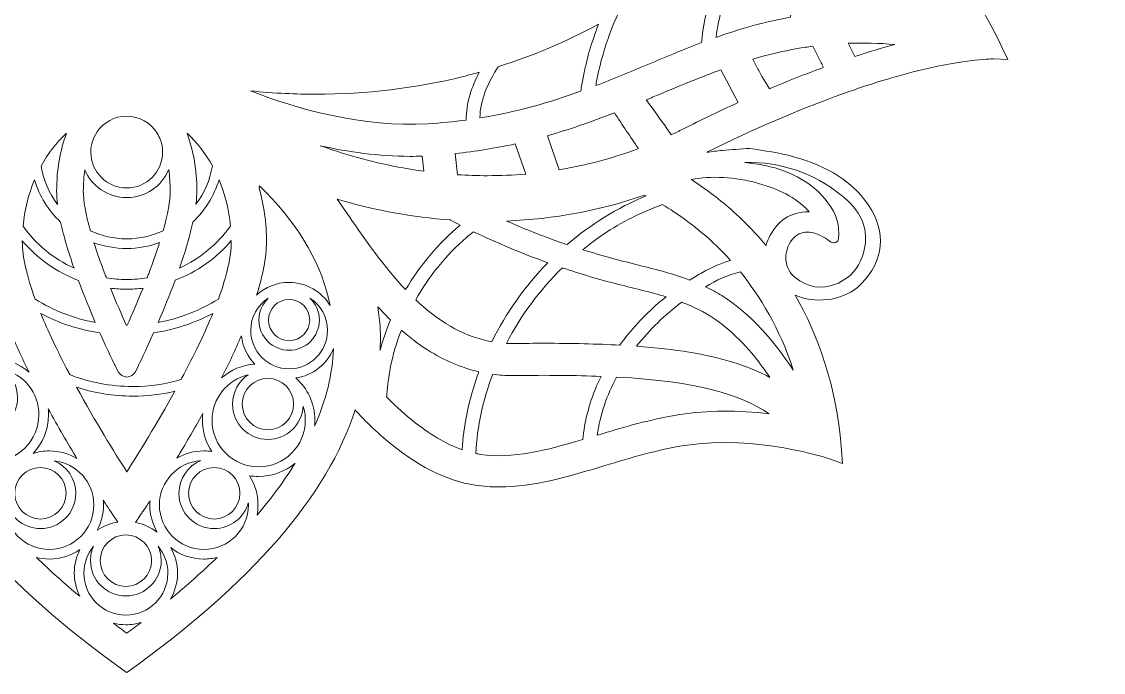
# Model space of a CAD drawing. Header units: millimetres. Extents: x -1177 to 2110, y 103 to 651.
# Drawn here: x 1083.7 to 1435.4, y 111.7 to 323.2 of the extents above; entities that cross this region are included whole.
import ezdxf

# ---------------------------------------------------------------- set-up
doc = ezdxf.new("R2010")
doc.units = ezdxf.units.MM
doc.header["$MEASUREMENT"] = 0
doc.layers.add('Layer 5', color=7, linetype='Continuous')

msp = doc.modelspace()

# ---------------------------------------------------------------- linework, layer by layer
at = {"layer": 'Layer 5', "lineweight": 0}
for points, knots in [([(1430.83, 474.38), (1401.24, 483.54), (1376.53, 485.01), (1357.38, 478.74), (1349.21, 476.07), (1343.82, 472.49), (1340.6, 469.78), (1340.88, 474.47), (1341.09, 479.01), (1341.3, 483.34), (1341.55, 488.42), (1341.78, 493.22), (1342.07, 497.59), (1344.82, 539.12), (1368.72, 570.18), (1368.96, 570.49), (1368.96, 570.49), (1372.1, 574.5), (1372.1, 574.5), (1372.1, 574.5), (1366.8, 574.83), (1366.8, 574.83), (1339.03, 576.55), (1313.58, 574.43), (1291.15, 568.52), (1290.21, 568.27), (1289.27, 568.01), (1288.33, 567.75), (1289.82, 571.02), (1290.65, 576.42), (1290.8, 583.84), (1290.93, 589.98), (1290.54, 595.27), (1290.49, 595.86), (1290.49, 595.86), (1290.31, 598.21), (1290.31, 598.21), (1290.31, 598.21), (1288.18, 597.19), (1288.18, 597.19), (1287.66, 596.93), (1282.89, 594.63), (1277.63, 591.44), (1270.62, 587.18), (1266.14, 583.44), (1264.35, 580.32), (1264.33, 580.28), (1264.31, 580.25), (1264.29, 580.21), (1262.95, 582.84), (1261.5, 585.48), (1260.06, 588.09), (1257.98, 591.88), (1255.83, 595.79), (1254.12, 599.52), (1247.65, 613.67), (1246.91, 623.79), (1247.42, 629.78), (1247.98, 636.2), (1250.05, 639.36), (1250.06, 639.37), (1250.06, 639.37), (1253.4, 644.16), (1253.4, 644.16), (1253.4, 644.16), (1247.32, 643.59), (1247.32, 643.59), (1215.8, 640.62), (1193.69, 627.13), (1180.7, 616.34), (1171.23, 608.48), (1165.16, 600.98), (1162.11, 596.76), (1151.02, 610.61), (1140.46, 622.75), (1131.92, 632.56), (1127.89, 637.19), (1117.97, 649.17), (1117.89, 649.07), (1117.81, 649.17), (1107.9, 637.19), (1103.86, 632.56), (1095.33, 622.75), (1084.77, 610.61), (1073.68, 596.76), (1070.62, 600.98), (1064.55, 608.48), (1055.09, 616.34), (1042.09, 627.13), (1019.99, 640.62), (988.46, 643.59), (988.46, 643.59), (982.39, 644.16), (982.39, 644.16), (982.39, 644.16), (985.73, 639.37), (985.73, 639.37), (985.73, 639.36), (987.81, 636.2), (988.36, 629.78), (988.88, 623.79), (988.14, 613.67), (981.66, 599.52), (979.95, 595.79), (977.8, 591.88), (975.72, 588.09), (974.27, 585.45), (972.8, 582.79), (971.46, 580.13), (971.22, 580.54), (970.98, 580.96), (970.71, 581.36), (968.73, 584.37), (964.05, 587.84), (956.79, 591.68), (951.37, 594.55), (946.46, 596.58), (945.92, 596.8), (945.92, 596.8), (943.74, 597.7), (943.74, 597.7), (943.74, 597.7), (943.7, 595.34), (943.7, 595.34), (943.68, 594.76), (943.6, 589.46), (944.09, 583.33), (944.66, 576.22), (945.74, 571.01), (947.31, 567.79), (946.42, 568.04), (945.53, 568.28), (944.63, 568.52), (922.21, 574.43), (896.76, 576.55), (868.99, 574.83), (868.99, 574.83), (863.69, 574.5), (863.69, 574.5), (863.69, 574.5), (866.82, 570.49), (866.82, 570.49), (867.06, 570.18), (890.96, 539.12), (893.71, 497.59), (894, 493.22), (894.24, 488.42), (894.48, 483.34), (894.69, 479.01), (894.91, 474.47), (895.18, 469.78), (891.96, 472.49), (886.57, 476.07), (878.4, 478.74), (859.26, 485.01), (834.55, 483.54), (804.96, 474.38), (804.96, 474.38), (800.39, 472.96), (800.39, 472.96), (800.39, 472.96), (803.84, 469.82), (803.84, 469.82), (804.03, 469.65), (823.38, 451.68), (830.39, 423.14), (837.1, 395.79), (856.85, 374.01), (873.72, 366.7), (860.57, 356.55), (845.51, 340.37), (833.35, 314.96), (833.35, 314.96), (831.44, 310.96), (831.44, 310.96), (831.44, 310.96), (836.12, 311.11), (836.12, 311.11), (836.19, 311.1), (844.14, 311.28), (859.9, 307.45), (874.08, 304.01), (897.61, 296.55), (929.78, 280.52), (927.67, 280.93), (925.53, 281.18), (923.43, 281.37), (920.48, 281.65), (917.51, 281.78), (914.56, 282.05), (909.73, 281.24), (904.87, 280.62), (900.24, 279.33), (889.57, 276.36), (880.33, 271.29), (874.83, 261.82), (869.81, 253.19), (871.69, 243.56), (879.51, 236.85), (885.07, 232.09), (894.73, 231.45), (901, 234.97), (893.4, 222.04), (887.15, 205.23), (885.48, 183.86), (885.48, 183.86), (885.15, 179.63), (885.15, 179.63), (885.15, 179.63), (889.41, 181.1), (889.41, 181.1), (889.64, 181.18), (913.12, 189.12), (936.43, 185.47), (945.42, 184.07), (954.11, 181.44), (962.51, 178.91), (974.26, 175.36), (985.48, 171.98), (996.8, 171.98), (999.38, 171.98), (1001.98, 172.15), (1004.58, 172.55), (1014.02, 173.96), (1023.85, 178.98), (1033.81, 187.45), (1038.21, 191.19), (1041.6, 194.74), (1043.66, 197.05), (1052.41, 169.27), (1077.25, 140.67), (1117.86, 111.71), (1117.86, 111.71), (1117.89, 111.74), (1117.89, 111.74), (1117.89, 111.74), (1117.92, 111.71), (1117.92, 111.71), (1158.54, 140.67), (1183.38, 169.27), (1192.12, 197.05), (1194.18, 194.74), (1197.58, 191.19), (1201.97, 187.45), (1211.93, 178.98), (1221.77, 173.96), (1231.2, 172.55), (1233.81, 172.15), (1236.4, 171.98), (1238.99, 171.98), (1250.31, 171.98), (1261.53, 175.36), (1273.28, 178.91), (1281.68, 181.44), (1290.36, 184.07), (1299.36, 185.47), (1322.67, 189.12), (1346.15, 181.18), (1346.38, 181.1), (1346.38, 181.1), (1350.63, 179.63), (1350.63, 179.63), (1350.63, 179.63), (1350.3, 183.86), (1350.3, 183.86), (1348.66, 204.9), (1342.58, 221.52), (1335.15, 234.37), (1341.39, 231.55), (1350.21, 232.38), (1355.42, 236.85), (1363.24, 243.56), (1365.13, 253.19), (1360.11, 261.82), (1354.6, 271.29), (1345.36, 276.36), (1334.69, 279.33), (1330.06, 280.62), (1325.21, 281.24), (1320.38, 282.05), (1317.43, 281.78), (1314.46, 281.65), (1311.51, 281.37), (1309.85, 281.22), (1308.16, 281.03), (1306.49, 280.76), (1338.41, 296.62), (1361.77, 304.03), (1375.89, 307.45), (1391.64, 311.28), (1399.6, 311.1), (1399.67, 311.11), (1399.67, 311.11), (1404.35, 310.96), (1404.35, 310.96), (1404.35, 310.96), (1402.43, 314.96), (1402.43, 314.96), (1390.27, 340.37), (1375.21, 356.55), (1362.07, 366.7), (1378.94, 374.01), (1398.69, 395.79), (1405.4, 423.14), (1412.4, 451.68), (1431.76, 469.65), (1431.95, 469.82), (1431.95, 469.82), (1435.39, 472.96), (1435.39, 472.96), (1435.39, 472.96), (1430.83, 474.38), (1430.83, 474.38)], [0, 0, 0, 0, 1, 1, 1, 2, 2, 2, 3, 3, 3, 4, 4, 4, 5, 5, 5, 6, 6, 6, 7, 7, 7, 8, 8, 8, 9, 9, 9, 10, 10, 10, 11, 11, 11, 12, 12, 12, 13, 13, 13, 14, 14, 14, 15, 15, 15, 16, 16, 16, 17, 17, 17, 18, 18, 18, 19, 19, 19, 20, 20, 20, 21, 21, 21, 22, 22, 22, 23, 23, 23, 24, 24, 24, 25, 25, 25, 26, 26, 26, 27, 27, 27, 28, 28, 28, 29, 29, 29, 30, 30, 30, 31, 31, 31, 32, 32, 32, 33, 33, 33, 34, 34, 34, 35, 35, 35, 36, 36, 36, 37, 37, 37, 38, 38, 38, 39, 39, 39, 40, 40, 40, 41, 41, 41, 42, 42, 42, 43, 43, 43, 44, 44, 44, 45, 45, 45, 46, 46, 46, 47, 47, 47, 48, 48, 48, 49, 49, 49, 50, 50, 50, 51, 51, 51, 52, 52, 52, 53, 53, 53, 54, 54, 54, 55, 55, 55, 56, 56, 56, 57, 57, 57, 58, 58, 58, 59, 59, 59, 60, 60, 60, 61, 61, 61, 62, 62, 62, 63, 63, 63, 64, 64, 64, 65, 65, 65, 66, 66, 66, 67, 67, 67, 68, 68, 68, 69, 69, 69, 70, 70, 70, 71, 71, 71, 72, 72, 72, 73, 73, 73, 74, 74, 74, 75, 75, 75, 76, 76, 76, 77, 77, 77, 78, 78, 78, 79, 79, 79, 80, 80, 80, 81, 81, 81, 82, 82, 82, 83, 83, 83, 84, 84, 84, 85, 85, 85, 86, 86, 86, 87, 87, 87, 88, 88, 88, 89, 89, 89, 90, 90, 90, 91, 91, 91, 92, 92, 92, 93, 93, 93, 94, 94, 94, 95, 95, 95, 96, 96, 96, 97, 97, 97, 98, 98, 98, 99, 99, 99, 100, 100, 100, 101, 101, 101, 102, 102, 102, 103, 103, 103, 104, 104, 104, 104]), ([(1315.1, 337.23), (1315.35, 337.26), (1315.6, 337.3), (1315.84, 337.33), (1323.71, 338.28), (1331.68, 338.86), (1339.62, 338.79), (1336.52, 334.64), (1334.2, 329.71), (1333.7, 324.68), (1325.12, 323.15), (1317.18, 320.84), (1309.49, 318.12), (1310.28, 324.74), (1312.17, 331.25), (1315.1, 337.23)], [0, 0, 0, 0, 1, 1, 1, 2, 2, 2, 3, 3, 3, 4, 4, 4, 5, 5, 5, 5]), ([(1270.38, 302.43), (1270.5, 303.09), (1270.62, 303.75), (1270.75, 304.4), (1271.29, 307.16), (1271.96, 309.9), (1272.74, 312.6), (1274.06, 317.2), (1275.74, 321.68), (1277.72, 326.03), (1279.19, 326.9), (1280.64, 327.78), (1282.08, 328.69), (1283.45, 329.55), (1284.78, 330.43), (1286.09, 331.34), (1293.89, 333.53), (1301.81, 335.26), (1309.82, 336.49), (1309.09, 334.83), (1308.43, 333.13), (1307.85, 331.39), (1306.22, 326.51), (1305.24, 321.5), (1304.79, 316.4), (1298.9, 314.17), (1293.11, 311.75), (1287.25, 309.29), (1281.73, 306.98), (1276.16, 304.64), (1270.38, 302.43)], [0, 0, 0, 0, 1, 1, 1, 2, 2, 2, 3, 3, 3, 4, 4, 4, 5, 5, 5, 6, 6, 6, 7, 7, 7, 8, 8, 8, 9, 9, 9, 10, 10, 10, 10]), ([(1265.5, 300.61), (1255.55, 297.02), (1244.87, 293.9), (1232.72, 291.92), (1232.7, 297.69), (1235.44, 303.52), (1238.63, 308.58), (1249.96, 312.15), (1260.87, 316.76), (1271.27, 322.38), (1269.1, 316.76), (1267.4, 310.95), (1266.25, 305.02), (1265.96, 303.55), (1265.71, 302.08), (1265.5, 300.61)], [0, 0, 0, 0, 1, 1, 1, 2, 2, 2, 3, 3, 3, 4, 4, 4, 5, 5, 5, 5]), ([(1326.91, 301.43), (1325.02, 304.44), (1323.68, 306.68), (1323.09, 307.8), (1323.09, 307.8), (1321.39, 311.03), (1321.39, 311.03), (1326.41, 312.51), (1331.19, 313.64), (1335.93, 314.47), (1337.55, 314.76), (1339.25, 315.02), (1340.98, 315.25), (1340.98, 315.25), (1343.65, 309.88), (1343.65, 309.88), (1343.88, 309.43), (1344.11, 308.91), (1344.34, 308.36), (1344.35, 308.35), (1344.35, 308.34), (1344.35, 308.34), (1338.69, 306.26), (1332.83, 303.94), (1326.91, 301.43)], [0, 0, 0, 0, 1, 1, 1, 2, 2, 2, 3, 3, 3, 4, 4, 4, 5, 5, 5, 6, 6, 6, 7, 7, 7, 8, 8, 8, 8]), ([(1354.62, 311.91), (1354.62, 311.91), (1352.48, 316.2), (1352.48, 316.2), (1357.42, 316.38), (1362.42, 316.25), (1367.58, 315.81), (1363.42, 314.68), (1359.09, 313.37), (1354.62, 311.91)], [0, 0, 0, 0, 1, 1, 1, 2, 2, 2, 3, 3, 3, 3]), ([(1158.11, 300.73), (1161.89, 300.35), (1165.69, 300.06), (1169.5, 299.88), (1172.79, 299.72), (1176.12, 299.64), (1179.4, 299.64), (1195.71, 299.64), (1211.81, 301.57), (1227.25, 305.39), (1229, 305.82), (1230.74, 306.29), (1232.47, 306.77), (1229.95, 301.89), (1228.18, 296.65), (1228.29, 291.26), (1224.29, 290.72), (1220.14, 290.3), (1215.8, 290.04), (1194.74, 288.74), (1173.44, 294.79), (1158.11, 300.73)], [0, 0, 0, 0, 1, 1, 1, 2, 2, 2, 3, 3, 3, 4, 4, 4, 5, 5, 5, 6, 6, 6, 7, 7, 7, 7]), ([(1298.63, 288.26), (1298.63, 288.26), (1298.63, 288.26), (1298.63, 288.26), (1297.42, 287.65), (1296.16, 287.03), (1294.86, 286.43), (1293.2, 289.07), (1290.75, 292.41), (1288.37, 295.66), (1287.83, 296.4), (1287.3, 297.12), (1286.8, 297.81), (1288.3, 298.43), (1289.79, 299.06), (1291.28, 299.69), (1297.73, 302.39), (1304.37, 305.17), (1311.06, 307.61), (1311.06, 307.61), (1316.68, 296.93), (1316.68, 296.93), (1310.74, 294.22), (1304.68, 291.31), (1298.63, 288.26)], [0, 0, 0, 0, 1, 1, 1, 2, 2, 2, 3, 3, 3, 4, 4, 4, 5, 5, 5, 6, 6, 6, 7, 7, 7, 8, 8, 8, 8]), ([(1129.56, 280.84), (1129.56, 274.4), (1124.33, 269.17), (1117.89, 269.17), (1111.46, 269.17), (1106.23, 274.4), (1106.23, 280.84), (1106.23, 282.05), (1106.41, 283.22), (1106.76, 284.32), (1107.2, 285.39), (1107.7, 286.42), (1108.24, 287.39), (1110.35, 290.47), (1113.89, 292.5), (1117.89, 292.5), (1122.05, 292.5), (1125.71, 290.31), (1127.78, 287.02), (1128.17, 286.3), (1128.54, 285.54), (1128.88, 284.75), (1129.32, 283.53), (1129.56, 282.21), (1129.56, 280.84)], [0, 0, 0, 0, 1, 1, 1, 2, 2, 2, 3, 3, 3, 4, 4, 4, 5, 5, 5, 6, 6, 6, 7, 7, 7, 8, 8, 8, 8]), ([(1276.45, 293.6), (1278.99, 289.71), (1281.61, 285.81), (1284.26, 281.96), (1275.91, 278.85), (1267.27, 276.53), (1258.52, 275.08), (1258.52, 275.08), (1254.69, 286.15), (1254.69, 286.15), (1261.47, 288.08), (1268.46, 290.47), (1276.45, 293.6)], [0, 0, 0, 0, 1, 1, 1, 2, 2, 2, 3, 3, 3, 4, 4, 4, 4]), ([(1095.42, 263.82), (1092.7, 267.41), (1090.81, 271.66), (1090.06, 276.29), (1092.29, 280.37), (1095.07, 283.99), (1098.32, 286.93), (1096.24, 281.36), (1095.12, 274.93), (1095.12, 268.27), (1095.12, 266.89), (1095.23, 265.4), (1095.42, 263.82)], [0, 0, 0, 0, 1, 1, 1, 2, 2, 2, 3, 3, 3, 4, 4, 4, 4]), ([(1137.5, 286.93), (1140.73, 284), (1143.51, 280.4), (1145.73, 276.34), (1144.99, 271.71), (1143.12, 267.46), (1140.41, 263.88), (1140.6, 265.43), (1140.7, 266.9), (1140.7, 268.27), (1140.7, 274.93), (1139.58, 281.36), (1137.5, 286.93)], [0, 0, 0, 0, 1, 1, 1, 2, 2, 2, 3, 3, 3, 4, 4, 4, 4]), ([(1180.8, 282.91), (1189.9, 280.87), (1199.88, 279.44), (1209.98, 279.44), (1211.28, 279.44), (1212.6, 279.47), (1213.92, 279.52), (1213.92, 279.52), (1214.45, 274.61), (1214.45, 274.61), (1205.62, 275.82), (1196.71, 277.81), (1187.96, 280.52), (1185.56, 281.27), (1183.17, 282.06), (1180.8, 282.91)], [0, 0, 0, 0, 1, 1, 1, 2, 2, 2, 3, 3, 3, 4, 4, 4, 5, 5, 5, 5]), ([(1244.19, 283.5), (1244.19, 283.5), (1247.59, 273.69), (1247.59, 273.69), (1243.5, 273.34), (1239.35, 273.16), (1235.21, 273.16), (1232.01, 273.16), (1228.72, 273.27), (1225.41, 273.49), (1225.41, 273.49), (1224.68, 280.33), (1224.68, 280.33), (1231.33, 281.03), (1237.75, 282.08), (1244.19, 283.5)], [0, 0, 0, 0, 1, 1, 1, 2, 2, 2, 3, 3, 3, 4, 4, 4, 5, 5, 5, 5]), ([(1117.89, 252.63), (1113.67, 252.63), (1109.67, 253.57), (1106.07, 255.24), (1104.56, 260.64), (1103.79, 265), (1103.79, 268.27), (1103.79, 270.6), (1103.96, 272.88), (1104.27, 275.07), (1106.53, 269.77), (1111.78, 266.05), (1117.89, 266.05), (1124.03, 266.05), (1129.3, 269.8), (1131.54, 275.13), (1131.86, 272.92), (1132.03, 270.62), (1132.03, 268.27), (1132.03, 265), (1131.26, 260.65), (1129.75, 255.26), (1126.14, 253.58), (1122.13, 252.63), (1117.89, 252.63)], [0, 0, 0, 0, 1, 1, 1, 2, 2, 2, 3, 3, 3, 4, 4, 4, 5, 5, 5, 6, 6, 6, 7, 7, 7, 8, 8, 8, 8]), ([(1350.16, 266.86), (1356.42, 261.86), (1358.94, 256.41), (1357.87, 250.19), (1356.82, 244.1), (1353.61, 239.95), (1348.31, 237.86), (1343.74, 236.06), (1339.31, 236.82), (1335.15, 240.1), (1333.49, 241.41), (1332.45, 243.37), (1332.22, 245.63), (1331.96, 248.06), (1332.71, 250.53), (1334.27, 252.4), (1335.62, 254.02), (1337.25, 254.83), (1339.16, 254.83), (1340.89, 254.83), (1342.84, 254.17), (1345.01, 252.84), (1345.29, 252.67), (1345.56, 252.48), (1345.98, 252.19), (1346.23, 252.02), (1346.52, 251.82), (1346.88, 251.58), (1347.34, 251.27), (1347.92, 251.22), (1348.42, 251.46), (1348.92, 251.69), (1349.26, 252.18), (1349.31, 252.72), (1349.72, 257.05), (1348.63, 260.74), (1345.87, 264.36), (1341.1, 270.61), (1334.24, 274.66), (1325.47, 276.43), (1323.26, 276.87), (1321.04, 277.21), (1318.83, 277.5), (1330.81, 277.61), (1341.15, 274.07), (1350.16, 266.86)], [0, 0, 0, 0, 1, 1, 1, 2, 2, 2, 3, 3, 3, 4, 4, 4, 5, 5, 5, 6, 6, 6, 7, 7, 7, 8, 8, 8, 9, 9, 9, 10, 10, 10, 11, 11, 11, 12, 12, 12, 13, 13, 13, 14, 14, 14, 15, 15, 15, 15]), ([(1096.42, 258.06), (1097.44, 253.34), (1098.99, 248.2), (1100.76, 243.12), (1094.11, 246.15), (1088.41, 250.88), (1084.2, 256.76), (1084.7, 262.05), (1085.97, 267.14), (1087.9, 271.78), (1089.51, 266.48), (1092.48, 261.77), (1096.42, 258.06)], [0, 0, 0, 0, 1, 1, 1, 2, 2, 2, 3, 3, 3, 4, 4, 4, 4]), ([(1139.41, 258.1), (1143.34, 261.82), (1146.3, 266.53), (1147.9, 271.83), (1149.83, 267.19), (1151.11, 262.1), (1151.62, 256.8), (1147.41, 250.92), (1141.71, 246.18), (1135.07, 243.14), (1136.84, 248.23), (1138.39, 253.37), (1139.41, 258.1)], [0, 0, 0, 0, 1, 1, 1, 2, 2, 2, 3, 3, 3, 4, 4, 4, 4]), ([(1323.33, 270.64), (1330.81, 268.55), (1336.69, 265.2), (1339.74, 261.41), (1339.69, 261.41), (1339.65, 261.41), (1339.6, 261.41), (1333.71, 261.41), (1329.25, 258.48), (1326.59, 252.82), (1326.24, 252.07), (1325.96, 251.3), (1325.75, 250.51), (1323.33, 253.4), (1320.76, 256.15), (1318.09, 258.72), (1312.92, 263.7), (1307.34, 268.11), (1301.45, 271.87), (1307.72, 273.21), (1315.62, 272.79), (1323.33, 270.64)], [0, 0, 0, 0, 1, 1, 1, 2, 2, 2, 3, 3, 3, 4, 4, 4, 5, 5, 5, 6, 6, 6, 7, 7, 7, 7]), ([(1170.69, 238.47), (1166.62, 238.47), (1162.91, 236.9), (1160.13, 234.34), (1162.12, 240.68), (1163.33, 246.59), (1163.33, 251.6), (1163.33, 257.7), (1162.52, 263.61), (1160.92, 269.25), (1160.97, 269.45), (1161.02, 269.64), (1161.07, 269.83), (1161.8, 269.14), (1162.51, 268.44), (1163.2, 267.73), (1174.47, 256.2), (1181.45, 243.86), (1184.04, 230.94), (1181.3, 235.45), (1176.34, 238.47), (1170.69, 238.47)], [0, 0, 0, 0, 1, 1, 1, 2, 2, 2, 3, 3, 3, 4, 4, 4, 5, 5, 5, 6, 6, 6, 7, 7, 7, 7]), ([(1190.32, 259.75), (1190.32, 259.75), (1190.31, 259.77), (1190.31, 259.77), (1188.95, 261.74), (1187.63, 263.66), (1186.33, 265.48), (1198.56, 261.91), (1210.86, 259.66), (1223.07, 258.76), (1223.13, 258.73), (1223.18, 258.69), (1223.24, 258.66), (1224.25, 258.13), (1225.27, 257.61), (1226.29, 257.1), (1219.25, 251.14), (1213.23, 244.05), (1208.56, 236.11), (1201.59, 243.46), (1195.66, 252.03), (1190.32, 259.75)], [0, 0, 0, 0, 1, 1, 1, 2, 2, 2, 3, 3, 3, 4, 4, 4, 5, 5, 5, 6, 6, 6, 7, 7, 7, 7]), ([(1261.05, 250.74), (1259.76, 251.18), (1258.48, 251.62), (1257.2, 252.08), (1251.86, 254.01), (1246.58, 256.14), (1241.38, 258.43), (1256.78, 259.03), (1271.84, 261.85), (1286.25, 266.85), (1286.41, 266.78), (1286.58, 266.69), (1286.76, 266.6), (1277.37, 262.75), (1268.71, 257.34), (1261.05, 250.74)], [0, 0, 0, 0, 1, 1, 1, 2, 2, 2, 3, 3, 3, 4, 4, 4, 5, 5, 5, 5]), ([(1300.89, 239.25), (1295.74, 241.18), (1290.36, 242.58), (1285.06, 243.9), (1278.69, 245.48), (1272.37, 247.17), (1266.12, 249.11), (1268.27, 250.85), (1270.5, 252.5), (1272.79, 254.04), (1278.79, 258.07), (1285.22, 261.33), (1292.01, 263.77), (1296.81, 260.94), (1303.24, 256.54), (1309.76, 250.22), (1311.19, 248.84), (1312.68, 247.31), (1314.19, 245.62), (1311.05, 244.7), (1308.03, 243.31), (1305.09, 241.71), (1303.66, 240.93), (1302.26, 240.11), (1300.89, 239.25)], [0, 0, 0, 0, 1, 1, 1, 2, 2, 2, 3, 3, 3, 4, 4, 4, 5, 5, 5, 6, 6, 6, 7, 7, 7, 8, 8, 8, 8]), ([(1230.64, 254.96), (1238.51, 251.18), (1246.57, 247.81), (1254.79, 244.86), (1247.44, 237.33), (1241.26, 228.63), (1236.57, 219.19), (1228.42, 220.64), (1220.65, 224.78), (1213, 231.74), (1212.61, 232.1), (1212.23, 232.46), (1211.85, 232.82), (1216.15, 240.46), (1221.75, 247.4), (1228.39, 253.11), (1229.13, 253.74), (1229.88, 254.36), (1230.64, 254.96)], [0, 0, 0, 0, 1, 1, 1, 2, 2, 2, 3, 3, 3, 4, 4, 4, 5, 5, 5, 6, 6, 6, 6]), ([(1083.95, 251.6), (1083.95, 251.73), (1083.96, 251.87), (1083.96, 252), (1088.81, 246.3), (1095.06, 241.83), (1102.18, 239.14), (1103.98, 234.27), (1105.91, 229.56), (1107.69, 225.45), (1100.63, 226.75), (1094.03, 229.37), (1088.15, 233.04), (1085.36, 240.64), (1083.95, 246.84), (1083.95, 251.6)], [0, 0, 0, 0, 1, 1, 1, 2, 2, 2, 3, 3, 3, 4, 4, 4, 5, 5, 5, 5]), ([(1117.89, 239.4), (1115.65, 239.4), (1113.44, 239.59), (1111.29, 239.93), (1111.12, 240.38), (1110.95, 240.82), (1110.78, 241.26), (1109.39, 244.92), (1108.21, 248.29), (1107.23, 251.38), (1110.56, 250.17), (1114.15, 249.51), (1117.89, 249.51), (1121.65, 249.51), (1125.25, 250.18), (1128.59, 251.39), (1127.62, 248.3), (1126.43, 244.92), (1125.04, 241.26), (1124.87, 240.82), (1124.7, 240.38), (1124.53, 239.94), (1122.37, 239.59), (1120.15, 239.4), (1117.89, 239.4)], [0, 0, 0, 0, 1, 1, 1, 2, 2, 2, 3, 3, 3, 4, 4, 4, 5, 5, 5, 6, 6, 6, 7, 7, 7, 8, 8, 8, 8]), ([(1128.14, 225.46), (1129.91, 229.57), (1131.84, 234.28), (1133.64, 239.16), (1140.76, 241.86), (1147.02, 246.33), (1151.86, 252.04), (1151.86, 251.89), (1151.87, 251.75), (1151.87, 251.6), (1151.87, 246.85), (1150.46, 240.65), (1147.68, 233.07), (1141.8, 229.39), (1135.2, 226.76), (1128.14, 225.46)], [0, 0, 0, 0, 1, 1, 1, 2, 2, 2, 3, 3, 3, 4, 4, 4, 5, 5, 5, 5]), ([(1259.52, 243.22), (1265.57, 241.18), (1271.7, 239.37), (1277.89, 237.8), (1283, 236.5), (1288.17, 235.33), (1293.21, 233.78), (1292.36, 233.1), (1291.51, 232.4), (1290.69, 231.68), (1286.04, 227.64), (1281.81, 223.08), (1278.2, 218.08), (1270.85, 218.48), (1262.65, 218.68), (1253.43, 218.68), (1250.36, 218.68), (1247.12, 218.66), (1243.79, 218.61), (1243.6, 218.61), (1243.41, 218.61), (1243.23, 218.61), (1242.6, 218.61), (1241.97, 218.63), (1241.34, 218.66), (1246.04, 227.73), (1252.21, 236.07), (1259.52, 243.22)], [0, 0, 0, 0, 1, 1, 1, 2, 2, 2, 3, 3, 3, 4, 4, 4, 5, 5, 5, 6, 6, 6, 7, 7, 7, 8, 8, 8, 9, 9, 9, 9]), ([(1311.35, 234.16), (1309.63, 235.24), (1307.85, 236.2), (1306.02, 237.07), (1309.55, 239.14), (1313.39, 241.02), (1317.39, 241.87), (1323.72, 234.04), (1330.18, 223.53), (1334.6, 209.95), (1328.34, 219.37), (1321.07, 228.04), (1311.35, 234.16)], [0, 0, 0, 0, 1, 1, 1, 2, 2, 2, 3, 3, 3, 4, 4, 4, 4]), ([(1123.21, 236.6), (1121.41, 232.13), (1119.6, 227.96), (1118.05, 224.52), (1118, 224.52), (1117.94, 224.52), (1117.89, 224.52), (1117.85, 224.52), (1117.81, 224.52), (1117.77, 224.52), (1116.22, 227.96), (1114.41, 232.12), (1112.61, 236.59), (1114.34, 236.39), (1116.1, 236.28), (1117.89, 236.28), (1119.69, 236.28), (1121.47, 236.39), (1123.21, 236.6)], [0, 0, 0, 0, 1, 1, 1, 2, 2, 2, 3, 3, 3, 4, 4, 4, 5, 5, 5, 6, 6, 6, 6]), ([(1170.69, 210.39), (1163.81, 210.39), (1158.21, 215.99), (1158.21, 222.87), (1158.21, 227.25), (1160.48, 231.11), (1163.91, 233.34), (1162.03, 231.55), (1160.86, 229.02), (1160.86, 226.23), (1160.86, 220.81), (1165.27, 216.4), (1170.69, 216.4), (1176.11, 216.4), (1180.52, 220.81), (1180.52, 226.23), (1180.52, 229.02), (1179.34, 231.55), (1177.47, 233.34), (1180.89, 231.11), (1183.17, 227.25), (1183.17, 222.87), (1183.17, 215.99), (1177.57, 210.39), (1170.69, 210.39)], [0, 0, 0, 0, 1, 1, 1, 2, 2, 2, 3, 3, 3, 4, 4, 4, 5, 5, 5, 6, 6, 6, 7, 7, 7, 8, 8, 8, 8]), ([(1163.98, 226.23), (1163.98, 229.93), (1166.99, 232.93), (1170.69, 232.93), (1174.38, 232.93), (1177.39, 229.93), (1177.39, 226.23), (1177.39, 222.53), (1174.38, 219.52), (1170.69, 219.52), (1166.99, 219.52), (1163.98, 222.53), (1163.98, 226.23)], [0, 0, 0, 0, 1, 1, 1, 2, 2, 2, 3, 3, 3, 4, 4, 4, 4]), ([(1200.29, 223.41), (1200.16, 225.77), (1199.91, 228.14), (1199.55, 230.5), (1200.91, 229.01), (1202.27, 227.6), (1203.64, 226.26), (1202.3, 223.05), (1201.18, 219.72), (1200.27, 216.32), (1200.37, 218.88), (1200.4, 221.38), (1200.29, 223.41)], [0, 0, 0, 0, 1, 1, 1, 2, 2, 2, 3, 3, 3, 4, 4, 4, 4]), ([(1314.55, 212.64), (1306.36, 215.13), (1296.37, 216.79), (1283.62, 217.73), (1287.84, 223.13), (1292.84, 227.94), (1298.35, 232.02), (1300.18, 231.33), (1301.97, 230.56), (1303.73, 229.68), (1310.96, 226.06), (1317.02, 220.51), (1322.06, 214.25), (1323.79, 212.09), (1325.43, 209.86), (1326.99, 207.59), (1323.46, 209.44), (1319.36, 211.18), (1314.55, 212.64)], [0, 0, 0, 0, 1, 1, 1, 2, 2, 2, 3, 3, 3, 4, 4, 4, 5, 5, 5, 6, 6, 6, 6]), ([(1136.76, 209.13), (1136.36, 208.37), (1135.97, 207.62), (1135.56, 206.87), (1130.58, 205.42), (1125.32, 204.63), (1119.88, 204.63), (1112.65, 204.63), (1105.74, 206), (1099.39, 208.49), (1099.28, 208.71), (1099.17, 208.92), (1099.06, 209.13), (1095.35, 216.22), (1092.31, 222.64), (1089.96, 228.38), (1095.85, 225.23), (1102.33, 223.05), (1109.18, 222.04), (1111.83, 216.07), (1113.86, 211.96), (1114.11, 211.46), (1114.11, 211.46), (1115.11, 209.45), (1115.11, 209.45), (1115.64, 208.38), (1116.72, 207.71), (1117.91, 207.71), (1119.11, 207.71), (1120.18, 208.38), (1120.71, 209.45), (1120.71, 209.45), (1121.71, 211.46), (1121.71, 211.46), (1121.96, 211.96), (1123.99, 216.08), (1126.64, 222.04), (1133.5, 223.06), (1139.98, 225.25), (1145.87, 228.41), (1143.52, 222.66), (1140.48, 216.23), (1136.76, 209.13)], [0, 0, 0, 0, 1, 1, 1, 2, 2, 2, 3, 3, 3, 4, 4, 4, 5, 5, 5, 6, 6, 6, 7, 7, 7, 8, 8, 8, 9, 9, 9, 10, 10, 10, 11, 11, 11, 12, 12, 12, 13, 13, 13, 14, 14, 14, 14]), ([(1074.17, 213.75), (1074.13, 213.75), (1074.08, 213.75), (1074.04, 213.75), (1076.97, 215.95), (1079.11, 219.17), (1079.92, 222.87), (1081.79, 218.37), (1083.91, 213.79), (1086.15, 209.27), (1082.93, 212.06), (1078.75, 213.75), (1074.17, 213.75)], [0, 0, 0, 0, 1, 1, 1, 2, 2, 2, 3, 3, 3, 4, 4, 4, 4]), ([(1202.39, 201.26), (1202.41, 201.57), (1202.44, 201.87), (1202.46, 202.18), (1202.68, 204.99), (1203.05, 207.78), (1203.59, 210.55), (1204.41, 214.8), (1205.62, 218.95), (1207.19, 222.97), (1209.99, 220.51), (1212.81, 218.38), (1215.67, 216.55), (1221.03, 213.13), (1226.62, 210.75), (1232.37, 209.43), (1232.02, 208.48), (1231.68, 207.52), (1231.36, 206.56), (1228.93, 199.27), (1227.46, 191.74), (1226.91, 184.09), (1221.73, 185.92), (1216.29, 189.12), (1210.65, 193.68), (1207.32, 196.37), (1204.49, 199.09), (1202.39, 201.26)], [0, 0, 0, 0, 1, 1, 1, 2, 2, 2, 3, 3, 3, 4, 4, 4, 5, 5, 5, 6, 6, 6, 7, 7, 7, 8, 8, 8, 9, 9, 9, 9]), ([(1155.18, 221.15), (1155.57, 217.57), (1157.18, 214.35), (1159.58, 211.92), (1155.45, 211.65), (1151.7, 210), (1148.76, 207.44), (1151.05, 211.97), (1153.23, 216.59), (1155.18, 221.15)], [0, 0, 0, 0, 1, 1, 1, 2, 2, 2, 3, 3, 3, 3]), ([(1178.99, 191.77), (1179.05, 192.39), (1179.09, 193.03), (1179.09, 193.67), (1179.09, 199.14), (1176.67, 204.06), (1172.84, 207.41), (1178.41, 208.19), (1183.05, 211.91), (1185.12, 216.95), (1184.78, 208.7), (1182.73, 200.3), (1178.99, 191.77)], [0, 0, 0, 0, 1, 1, 1, 2, 2, 2, 3, 3, 3, 4, 4, 4, 4]), ([(1059.55, 199.48), (1060.31, 193.88), (1065.12, 189.54), (1070.93, 189.54), (1077.26, 189.54), (1082.41, 194.7), (1082.41, 201.03), (1082.41, 204.75), (1080.63, 208.07), (1077.87, 210.17), (1084.46, 208.51), (1089.34, 202.54), (1089.34, 195.45), (1089.34, 187.09), (1082.54, 180.28), (1074.17, 180.28), (1065.81, 180.28), (1059, 187.09), (1059, 195.45), (1059, 196.85), (1059.2, 198.19), (1059.55, 199.48)], [0, 0, 0, 0, 1, 1, 1, 2, 2, 2, 3, 3, 3, 4, 4, 4, 5, 5, 5, 6, 6, 6, 7, 7, 7, 7]), ([(1160.79, 178.5), (1152.42, 178.5), (1145.62, 185.3), (1145.62, 193.67), (1145.62, 200.87), (1150.67, 206.92), (1157.42, 208.46), (1154.34, 206.39), (1152.3, 202.88), (1152.3, 198.9), (1152.3, 192.57), (1157.45, 187.42), (1163.78, 187.42), (1169.9, 187.42), (1174.91, 192.22), (1175.25, 198.26), (1175.71, 196.81), (1175.96, 195.27), (1175.96, 193.67), (1175.96, 185.3), (1169.16, 178.5), (1160.79, 178.5)], [0, 0, 0, 0, 1, 1, 1, 2, 2, 2, 3, 3, 3, 4, 4, 4, 5, 5, 5, 6, 6, 6, 7, 7, 7, 7]), ([(1232.85, 182.58), (1232.35, 182.65), (1231.84, 182.75), (1231.34, 182.85), (1231.85, 191.69), (1233.76, 200.37), (1236.87, 208.62), (1238.98, 208.34), (1241.11, 208.19), (1243.25, 208.19), (1243.47, 208.19), (1243.7, 208.19), (1243.93, 208.2), (1254.62, 208.34), (1263.93, 208.25), (1272.09, 207.93), (1271.52, 206.76), (1270.98, 205.58), (1270.48, 204.37), (1268.22, 198.94), (1266.72, 193.23), (1266.13, 187.39), (1254.39, 183.9), (1243.25, 181.01), (1232.85, 182.58)], [0, 0, 0, 0, 1, 1, 1, 2, 2, 2, 3, 3, 3, 4, 4, 4, 5, 5, 5, 6, 6, 6, 7, 7, 7, 8, 8, 8, 8]), ([(1297.68, 195.5), (1288.22, 194.01), (1279.4, 191.39), (1270.87, 188.81), (1271.83, 195.48), (1274.01, 201.82), (1277.11, 207.7), (1303.72, 206.26), (1317.1, 202.14), (1326.79, 195.72), (1316.51, 196.99), (1306.74, 196.91), (1297.68, 195.5)], [0, 0, 0, 0, 1, 1, 1, 2, 2, 2, 3, 3, 3, 4, 4, 4, 4]), ([(1117.91, 176.93), (1113.9, 183.19), (1107.63, 193.31), (1101.59, 204.39), (1107.35, 202.52), (1113.5, 201.51), (1119.88, 201.51), (1124.57, 201.51), (1129.14, 202.06), (1133.52, 203.09), (1127.7, 192.52), (1121.76, 182.94), (1117.91, 176.93)], [0, 0, 0, 0, 1, 1, 1, 2, 2, 2, 3, 3, 3, 4, 4, 4, 4]), ([(1163.78, 207.26), (1168.39, 207.26), (1172.14, 203.51), (1172.14, 198.9), (1172.14, 194.29), (1168.39, 190.54), (1163.78, 190.54), (1159.18, 190.54), (1155.43, 194.29), (1155.43, 198.9), (1155.43, 203.51), (1159.18, 207.26), (1163.78, 207.26)], [0, 0, 0, 0, 1, 1, 1, 2, 2, 2, 3, 3, 3, 4, 4, 4, 4]), ([(1087.45, 182.88), (1090.56, 186.16), (1092.47, 190.59), (1092.47, 195.45), (1092.47, 196.1), (1092.44, 196.73), (1092.37, 197.36), (1095.56, 191.54), (1098.77, 186.06), (1101.68, 181.26), (1099.06, 182.81), (1096.01, 183.7), (1092.76, 183.7), (1090.91, 183.7), (1089.12, 183.41), (1087.45, 182.88)], [0, 0, 0, 0, 1, 1, 1, 2, 2, 2, 3, 3, 3, 4, 4, 4, 5, 5, 5, 5]), ([(1142.99, 183.7), (1139.78, 183.7), (1136.78, 182.84), (1134.19, 181.33), (1136.84, 185.7), (1139.73, 190.63), (1142.63, 195.87), (1142.54, 195.15), (1142.49, 194.41), (1142.49, 193.67), (1142.49, 189.91), (1143.63, 186.42), (1145.58, 183.51), (1144.74, 183.63), (1143.87, 183.7), (1142.99, 183.7)], [0, 0, 0, 0, 1, 1, 1, 2, 2, 2, 3, 3, 3, 4, 4, 4, 5, 5, 5, 5]), ([(1092.76, 151.66), (1084.78, 151.66), (1078.3, 158.15), (1078.3, 166.12), (1078.3, 166.88), (1078.36, 167.62), (1078.47, 168.35), (1079.24, 162.76), (1084.05, 158.44), (1089.85, 158.44), (1096.18, 158.44), (1101.33, 163.59), (1101.33, 169.92), (1101.33, 174.66), (1098.45, 178.73), (1094.35, 180.49), (1101.57, 179.69), (1107.21, 173.55), (1107.21, 166.12), (1107.21, 158.15), (1100.73, 151.66), (1092.76, 151.66)], [0, 0, 0, 0, 1, 1, 1, 2, 2, 2, 3, 3, 3, 4, 4, 4, 5, 5, 5, 6, 6, 6, 7, 7, 7, 7]), ([(1142.99, 151.66), (1135.02, 151.66), (1128.53, 158.15), (1128.53, 166.12), (1128.53, 173.75), (1134.48, 180.02), (1141.98, 180.54), (1137.81, 178.81), (1134.87, 174.71), (1134.87, 169.92), (1134.87, 163.59), (1140.02, 158.44), (1146.36, 158.44), (1151.63, 158.44), (1156.09, 162.02), (1157.43, 166.87), (1157.44, 166.62), (1157.45, 166.37), (1157.45, 166.12), (1157.45, 158.15), (1150.96, 151.66), (1142.99, 151.66)], [0, 0, 0, 0, 1, 1, 1, 2, 2, 2, 3, 3, 3, 4, 4, 4, 5, 5, 5, 6, 6, 6, 7, 7, 7, 7]), ([(1160.26, 162.85), (1160.46, 163.91), (1160.57, 165), (1160.57, 166.12), (1160.57, 169.62), (1159.54, 172.88), (1157.77, 175.63), (1158.75, 175.46), (1159.76, 175.37), (1160.79, 175.37), (1165.32, 175.37), (1169.46, 177.03), (1172.66, 179.76), (1169.23, 174.17), (1165.09, 168.53), (1160.26, 162.85)], [0, 0, 0, 0, 1, 1, 1, 2, 2, 2, 3, 3, 3, 4, 4, 4, 5, 5, 5, 5]), ([(1098.2, 169.92), (1098.2, 165.31), (1094.45, 161.56), (1089.85, 161.56), (1085.24, 161.56), (1081.49, 165.31), (1081.49, 169.92), (1081.49, 174.53), (1085.24, 178.28), (1089.85, 178.28), (1094.45, 178.28), (1098.2, 174.53), (1098.2, 169.92)], [0, 0, 0, 0, 1, 1, 1, 2, 2, 2, 3, 3, 3, 4, 4, 4, 4]), ([(1146.36, 178.28), (1150.97, 178.28), (1154.72, 174.53), (1154.72, 169.92), (1154.72, 165.31), (1150.97, 161.56), (1146.36, 161.56), (1141.75, 161.56), (1138, 165.31), (1138, 169.92), (1138, 174.53), (1141.75, 178.28), (1146.36, 178.28)], [0, 0, 0, 0, 1, 1, 1, 2, 2, 2, 3, 3, 3, 4, 4, 4, 4]), ([(1110.27, 167.63), (1111.88, 165.17), (1112.94, 163.62), (1113.18, 163.26), (1113.18, 163.26), (1115.04, 160.54), (1115.04, 160.54), (1112.57, 160.16), (1110.28, 159.24), (1108.29, 157.9), (1109.6, 160.36), (1110.34, 163.15), (1110.34, 166.12), (1110.34, 166.63), (1110.31, 167.13), (1110.27, 167.63)], [0, 0, 0, 0, 1, 1, 1, 2, 2, 2, 3, 3, 3, 4, 4, 4, 5, 5, 5, 5]), ([(1120.72, 160.45), (1120.72, 160.45), (1122.64, 163.26), (1122.64, 163.26), (1122.88, 163.61), (1123.9, 165.11), (1125.47, 167.5), (1125.43, 167.04), (1125.41, 166.58), (1125.41, 166.12), (1125.41, 162.9), (1126.28, 159.89), (1127.79, 157.29), (1125.75, 158.85), (1123.34, 159.96), (1120.72, 160.45)], [0, 0, 0, 0, 1, 1, 1, 2, 2, 2, 3, 3, 3, 4, 4, 4, 5, 5, 5, 5]), ([(1117.62, 156.38), (1122.23, 156.38), (1125.98, 152.63), (1125.98, 148.02), (1125.98, 143.41), (1122.23, 139.66), (1117.62, 139.66), (1113.01, 139.66), (1109.26, 143.41), (1109.26, 148.02), (1109.26, 152.63), (1113.01, 156.38), (1117.62, 156.38)], [0, 0, 0, 0, 1, 1, 1, 2, 2, 2, 3, 3, 3, 4, 4, 4, 4]), ([(1102.63, 136.43), (1097.58, 140.66), (1092.89, 144.86), (1088.56, 149.05), (1089.91, 148.72), (1091.31, 148.54), (1092.76, 148.54), (1096.45, 148.54), (1099.87, 149.68), (1102.7, 151.63), (1101.52, 149.33), (1100.84, 146.73), (1100.84, 143.96), (1100.84, 141.26), (1101.49, 138.7), (1102.63, 136.43)], [0, 0, 0, 0, 1, 1, 1, 2, 2, 2, 3, 3, 3, 4, 4, 4, 5, 5, 5, 5]), ([(1117.62, 130.31), (1110.09, 130.31), (1103.97, 136.44), (1103.97, 143.96), (1103.97, 147.28), (1105.16, 150.33), (1107.13, 152.69), (1106.49, 151.27), (1106.13, 149.69), (1106.13, 148.02), (1106.13, 141.69), (1111.29, 136.54), (1117.62, 136.54), (1123.95, 136.54), (1129.1, 141.69), (1129.1, 148.02), (1129.1, 149.69), (1128.74, 151.27), (1128.1, 152.69), (1130.08, 150.33), (1131.27, 147.28), (1131.27, 143.96), (1131.27, 136.44), (1125.15, 130.31), (1117.62, 130.31)], [0, 0, 0, 0, 1, 1, 1, 2, 2, 2, 3, 3, 3, 4, 4, 4, 5, 5, 5, 6, 6, 6, 7, 7, 7, 8, 8, 8, 8]), ([(1132.11, 135.53), (1133.56, 138.01), (1134.4, 140.89), (1134.4, 143.96), (1134.4, 146.98), (1133.59, 149.81), (1132.19, 152.26), (1135.17, 149.93), (1138.92, 148.54), (1142.99, 148.54), (1144.47, 148.54), (1145.91, 148.72), (1147.28, 149.07), (1142.65, 144.59), (1137.59, 140.07), (1132.11, 135.53)], [0, 0, 0, 0, 1, 1, 1, 2, 2, 2, 3, 3, 3, 4, 4, 4, 5, 5, 5, 5]), ([(1117.91, 124.41), (1116.44, 125.5), (1114.99, 126.59), (1113.57, 127.68), (1114.87, 127.36), (1116.22, 127.19), (1117.62, 127.19), (1119.34, 127.19), (1121.01, 127.45), (1122.58, 127.93), (1121.05, 126.76), (1119.49, 125.59), (1117.91, 124.41)], [0, 0, 0, 0, 1, 1, 1, 2, 2, 2, 3, 3, 3, 4, 4, 4, 4])]:
    msp.add_open_spline(points, degree=3, knots=knots, dxfattribs=at)

doc.saveas('drawing.dxf')
